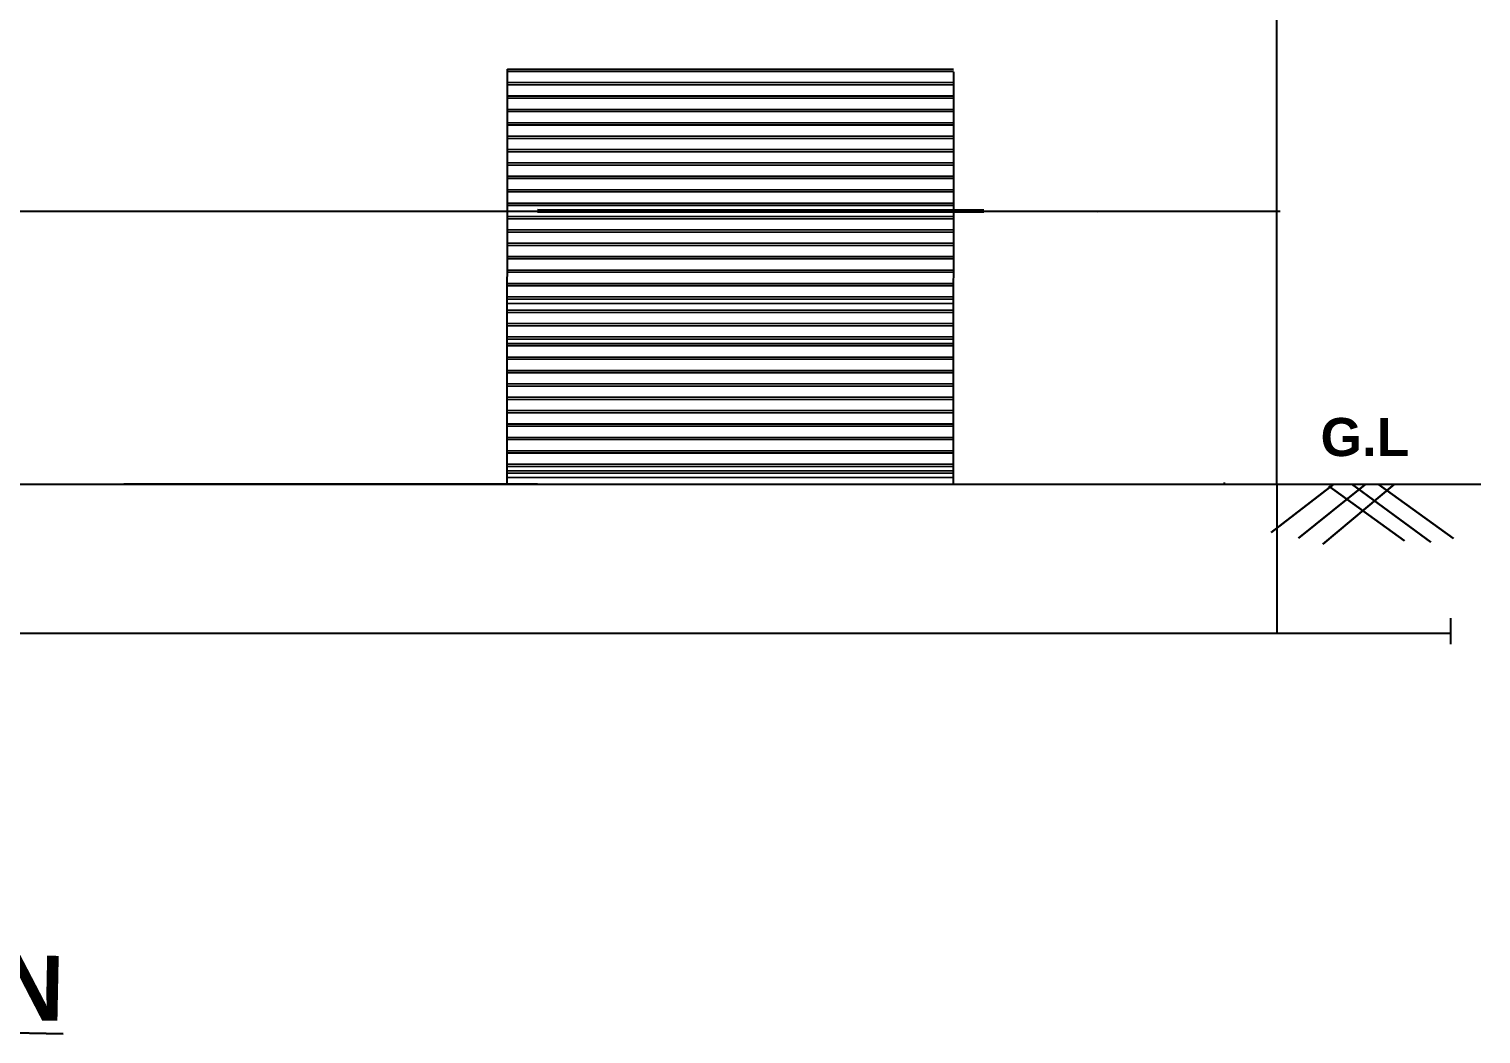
# Model space of a CAD drawing. Header units: metres. Extents: x 2267060 to 2267206, y 3909 to 3962.
# Drawn here: x 2267133.16 to 2267140.13, y 3943.53 to 3948.36 of the extents above; entities that cross this region are included whole.
import ezdxf

# ---------------------------------------------------------------- set-up
doc = ezdxf.new("R2010")
doc.units = ezdxf.units.M
doc.header["$LTSCALE"] = 3.5
doc.header["$MEASUREMENT"] = 0
doc.layers.get('0').update_dxf_attribs({"linetype": 'CONTINUOUS'})
doc.styles.add('RomanS', font='arialbd.ttf', dxfattribs={"height": 0.4})

msp = doc.modelspace()

# ---------------------------------------------------------------- linework, layer by layer
at = {"color": 0}
for p, q in [((2267139.15324, 3946.17125), (2267139.15324, 3951.77603)), ((2267135.45456, 3946.17125), (2267135.45586, 3948.16522)), ((2267135.45586, 3948.16522), (2267137.59991, 3948.16382)), ((2267137.59991, 3948.1531), (2267137.59861, 3946.16984)), ((2267126.95324, 3947.48329), (2267139.16915, 3947.48329)), ((2267126.95324, 3946.17125), (2267139.15324, 3946.17125)), ((2267127.0268, 3946.17125), (2267139.15324, 3946.17125)), ((2267127.0268, 3946.17125), (2267139.15324, 3946.17125)), ((2267139.15324, 3946.17125), (2267140.13468, 3946.17125)), ((2267139.15324, 3946.17125), (2267139.15324, 3945.45559)), ((2267126.19242, 3945.45559), (2267139.98762, 3945.45559))]:
    msp.add_line(p, q, dxfattribs=at)
for p, q in [((2267137.59991, 3948.1531), (2267135.45585, 3948.1545)), ((2267137.59991, 3948.1531), (2267135.45585, 3948.1545)), ((2267137.59991, 3948.16382), (2267135.45586, 3948.16522)), ((2267137.59991, 3948.16382), (2267135.45586, 3948.16522)), ((2267137.59987, 3948.08877), (2267135.45581, 3948.09018)), ((2267137.59987, 3948.08877), (2267135.45581, 3948.09018)), ((2267137.59987, 3948.09949), (2267135.45582, 3948.1009)), ((2267137.59987, 3948.09949), (2267135.45582, 3948.1009)), ((2267137.59982, 3948.02445), (2267135.45577, 3948.02585)), ((2267137.59982, 3948.02445), (2267135.45577, 3948.02585)), ((2267137.59983, 3948.03517), (2267135.45578, 3948.03657)), ((2267137.59983, 3948.03517), (2267135.45578, 3948.03657)), ((2267137.59979, 3947.97085), (2267135.45573, 3947.97225)), ((2267137.59979, 3947.97085), (2267135.45573, 3947.97225)), ((2267137.59978, 3947.96013), (2267135.45573, 3947.96153)), ((2267137.59978, 3947.96013), (2267135.45573, 3947.96153)), ((2267137.59974, 3947.89581), (2267135.45568, 3947.89721)), ((2267137.59974, 3947.89581), (2267135.45568, 3947.89721)), ((2267137.59975, 3947.90653), (2267135.45569, 3947.90793)), ((2267137.59975, 3947.90653), (2267135.45569, 3947.90793)), ((2267137.5997, 3947.83149), (2267135.45564, 3947.83289)), ((2267137.5997, 3947.83149), (2267135.45564, 3947.83289)), ((2267137.5997, 3947.84221), (2267135.45565, 3947.84361)), ((2267137.5997, 3947.84221), (2267135.45565, 3947.84361)), ((2267137.59965, 3947.76717), (2267135.4556, 3947.76857)), ((2267137.59965, 3947.76717), (2267135.4556, 3947.76857)), ((2267137.59966, 3947.77789), (2267135.45561, 3947.77929)), ((2267137.59966, 3947.77789), (2267135.45561, 3947.77929)), ((2267137.59961, 3947.70284), (2267135.45556, 3947.70425)), ((2267137.59961, 3947.70284), (2267135.45556, 3947.70425)), ((2267137.59962, 3947.71356), (2267135.45557, 3947.71497)), ((2267137.59962, 3947.71356), (2267135.45557, 3947.71497)), ((2267137.59958, 3947.64924), (2267135.45552, 3947.65064)), ((2267137.59958, 3947.64924), (2267135.45552, 3947.65064)), ((2267137.59957, 3947.63852), (2267135.45552, 3947.63992)), ((2267137.59957, 3947.63852), (2267135.45552, 3947.63992)), ((2267137.59949, 3947.5206), (2267135.45544, 3947.522)), ((2267137.59949, 3947.5206), (2267135.45544, 3947.522)), ((2267137.59953, 3947.5742), (2267135.45547, 3947.5756)), ((2267137.59953, 3947.5742), (2267135.45547, 3947.5756)), ((2267137.59954, 3947.58492), (2267135.45548, 3947.58632)), ((2267137.59954, 3947.58492), (2267135.45548, 3947.58632)), ((2267137.59945, 3947.45628), (2267135.4554, 3947.45768)), ((2267137.59945, 3947.45628), (2267135.4554, 3947.45768)), ((2267137.59949, 3947.50988), (2267135.45543, 3947.51128)), ((2267137.59949, 3947.50988), (2267135.45543, 3947.51128)), ((2267137.74471, 3947.47772), (2267135.60065, 3947.47912)), ((2267137.74471, 3947.47772), (2267135.60065, 3947.47912)), ((2267137.74471, 3947.48844), (2267135.60066, 3947.48984)), ((2267137.74471, 3947.48844), (2267135.60066, 3947.48984)), ((2267138.28973, 3947.48116), (2267139.16915, 3947.48329)), ((2267138.28973, 3947.48116), (2267139.16915, 3947.48329)), ((2267139.16119, 3947.48329), (2267139.16915, 3947.48329)), ((2267139.16119, 3947.48329), (2267139.16915, 3947.48329)), ((2267137.59941, 3947.39196), (2267135.45535, 3947.39336)), ((2267137.59941, 3947.39196), (2267135.45535, 3947.39336)), ((2267137.5994, 3947.38124), (2267135.45535, 3947.38264)), ((2267137.5994, 3947.38124), (2267135.45535, 3947.38264)), ((2267137.59944, 3947.44556), (2267135.45539, 3947.44696)), ((2267137.59944, 3947.44556), (2267135.45539, 3947.44696)), ((2267137.59937, 3947.32763), (2267135.45531, 3947.32904)), ((2267137.59937, 3947.32763), (2267135.45531, 3947.32904)), ((2267137.59936, 3947.31691), (2267135.45531, 3947.31832)), ((2267137.59936, 3947.31691), (2267135.45531, 3947.31832)), ((2267137.59932, 3947.25259), (2267135.45526, 3947.25399)), ((2267137.59932, 3947.25259), (2267135.45526, 3947.25399)), ((2267137.59933, 3947.26331), (2267135.45527, 3947.26471)), ((2267137.59933, 3947.26331), (2267135.45527, 3947.26471)), ((2267137.59928, 3947.18827), (2267135.45522, 3947.18967)), ((2267137.59928, 3947.18827), (2267135.45522, 3947.18967)), ((2267137.59928, 3947.19899), (2267135.45523, 3947.20039)), ((2267137.59928, 3947.19899), (2267135.45523, 3947.20039)), ((2267137.59923, 3947.12395), (2267135.45518, 3947.12535)), ((2267137.59923, 3947.12395), (2267135.45518, 3947.12535)), ((2267137.59924, 3947.13467), (2267135.45519, 3947.13607)), ((2267137.59924, 3947.13467), (2267135.45519, 3947.13607)), ((2267137.59918, 3947.03819), (2267135.45512, 3947.03959)), ((2267137.5992, 3947.07035), (2267135.45514, 3947.07175)), ((2267137.5992, 3947.07035), (2267135.45514, 3947.07175)), ((2267137.59919, 3947.05963), (2267135.45514, 3947.06103)), ((2267137.59919, 3947.05963), (2267135.45514, 3947.06103)), ((2267137.59916, 3947.00603), (2267135.4551, 3947.00743)), ((2267137.59916, 3947.00603), (2267135.4551, 3947.00743)), ((2267137.59915, 3946.99531), (2267135.4551, 3946.99671)), ((2267137.59915, 3946.99531), (2267135.4551, 3946.99671)), ((2267137.59911, 3946.93098), (2267135.45505, 3946.93239)), ((2267137.59911, 3946.93098), (2267135.45505, 3946.93239)), ((2267137.59912, 3946.9417), (2267135.45506, 3946.94311)), ((2267137.59912, 3946.9417), (2267135.45506, 3946.94311)), ((2267137.59905, 3946.8345), (2267135.45499, 3946.8359)), ((2267137.59905, 3946.8345), (2267135.45499, 3946.8359)), ((2267137.59905, 3946.8345), (2267135.45499, 3946.8359)), ((2267137.59905, 3946.8345), (2267135.45499, 3946.8359)), ((2267137.59905, 3946.84522), (2267135.455, 3946.84662)), ((2267137.59905, 3946.84522), (2267135.455, 3946.84662)), ((2267137.59907, 3946.86666), (2267135.45501, 3946.86806)), ((2267137.59907, 3946.86666), (2267135.45501, 3946.86806)), ((2267137.59907, 3946.87738), (2267135.45502, 3946.87878)), ((2267137.59907, 3946.87738), (2267135.45502, 3946.87878)), ((2267137.599, 3946.77018), (2267135.45495, 3946.77158)), ((2267137.599, 3946.77018), (2267135.45495, 3946.77158)), ((2267137.59901, 3946.7809), (2267135.45496, 3946.7823)), ((2267137.59901, 3946.7809), (2267135.45496, 3946.7823)), ((2267137.59897, 3946.71658), (2267135.45491, 3946.71798)), ((2267137.59897, 3946.71658), (2267135.45491, 3946.71798)), ((2267137.59896, 3946.70586), (2267135.45491, 3946.70726)), ((2267137.59896, 3946.70586), (2267135.45491, 3946.70726)), ((2267137.59892, 3946.64154), (2267135.45486, 3946.64294)), ((2267137.59892, 3946.64154), (2267135.45486, 3946.64294)), ((2267137.59893, 3946.65226), (2267135.45487, 3946.65366)), ((2267137.59893, 3946.65226), (2267135.45487, 3946.65366)), ((2267137.59888, 3946.57722), (2267135.45482, 3946.57862)), ((2267137.59888, 3946.57722), (2267135.45482, 3946.57862)), ((2267137.59888, 3946.58794), (2267135.45483, 3946.58934)), ((2267137.59888, 3946.58794), (2267135.45483, 3946.58934)), ((2267137.59883, 3946.51289), (2267135.45478, 3946.5143)), ((2267137.59883, 3946.51289), (2267135.45478, 3946.5143)), ((2267137.59884, 3946.52361), (2267135.45479, 3946.52502)), ((2267137.59884, 3946.52361), (2267135.45479, 3946.52502)), ((2267137.59879, 3946.44857), (2267135.45474, 3946.44997)), ((2267137.59879, 3946.44857), (2267135.45474, 3946.44997)), ((2267137.5988, 3946.45929), (2267135.45475, 3946.46069)), ((2267137.5988, 3946.45929), (2267135.45475, 3946.46069)), ((2267137.59876, 3946.39497), (2267135.4547, 3946.39637)), ((2267137.59876, 3946.39497), (2267135.4547, 3946.39637)), ((2267137.59875, 3946.38425), (2267135.4547, 3946.38565)), ((2267137.59875, 3946.38425), (2267135.4547, 3946.38565)), ((2267137.59867, 3946.26633), (2267135.45462, 3946.26773)), ((2267137.59867, 3946.26633), (2267135.45462, 3946.26773)), ((2267137.59871, 3946.31993), (2267135.45465, 3946.32133)), ((2267137.59871, 3946.31993), (2267135.45465, 3946.32133)), ((2267137.59872, 3946.33065), (2267135.45466, 3946.33205)), ((2267137.59872, 3946.33065), (2267135.45466, 3946.33205)), ((2267137.59863, 3946.20201), (2267135.45458, 3946.20341)), ((2267137.59863, 3946.20201), (2267135.45458, 3946.20341)), ((2267137.59865, 3946.22345), (2267135.45459, 3946.22485)), ((2267137.59865, 3946.23417), (2267135.4546, 3946.23557)), ((2267137.59867, 3946.25561), (2267135.45461, 3946.25701)), ((2267137.59867, 3946.25561), (2267135.45461, 3946.25701)), ((2267135.5998, 3946.17125), (2267133.61185, 3946.17125)), ((2267135.5998, 3946.17125), (2267133.61185, 3946.17125)), ((2267137.74385, 3946.16984), (2267135.5998, 3946.17125)), ((2267137.74385, 3946.16984), (2267135.5998, 3946.17125)), ((2267139.98762, 3945.52774), (2267139.98762, 3945.4033)), ((2267139.98762, 3945.52774), (2267139.98762, 3945.4033))]:
    msp.add_line(p, q)
at = {"color": 150}
msp.add_line((2267138.90276, 3946.17125), (2267138.90276, 3946.1792), dxfattribs=at)
msp.add_line((2267138.90276, 3946.17125), (2267138.90276, 3946.1792), dxfattribs=at)
at = {"color": 7, "linetype": 'Continuous', "lineweight": 30}
for p, q in [((2267139.42678, 3946.17218), (2267139.12698, 3945.9402)), ((2267139.57575, 3946.16803), (2267139.25729, 3945.91248)), ((2267139.719, 3946.17218), (2267139.37488, 3945.8842)), ((2267139.4039, 3946.16136), (2267139.76641, 3945.90007)), ((2267139.51355, 3946.17218), (2267139.89312, 3945.89342)), ((2267139.64025, 3946.17125), (2267140.00276, 3945.90995))]:
    msp.add_line(p, q, dxfattribs=at)

# ---------------------------------------------------------------- texts
at = {"color": 7, "linetype": 'Continuous', "lineweight": 30, "insert": (2267139.36377, 3946.48975), "char_height": 0.183, "width": 0.6605888, "attachment_point": 1, "style": 'RomanS'}
msp.add_mtext('{\\fArial|b1|i0|c0|p34;G.L}', dxfattribs=at)
at = {"color": 7, "linetype": 'Continuous', "lineweight": 30, "insert": (2267130.83407, 3943.95534), "char_height": 0.312074, "width": 7.7519738, "attachment_point": 1, "rotation": 358.841057, "style": 'RomanS'}
msp.add_mtext('{\\LELEVATION}', dxfattribs=at)

doc.saveas('drawing.dxf')
